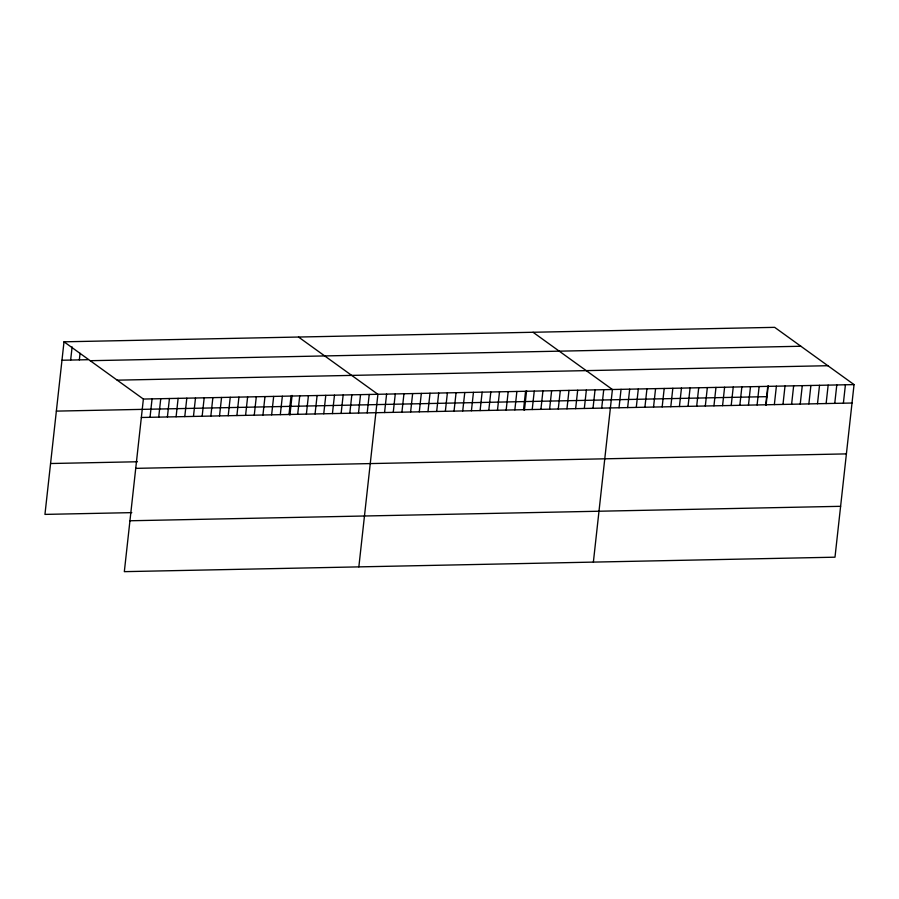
<?xml version="1.0" encoding="UTF-8"?>
<svg xmlns="http://www.w3.org/2000/svg" width="899" height="899" viewBox="0 0 899 899"><rect width="100%" height="100%" fill="white"/><g stroke="black" fill="none" stroke-linecap="round" stroke-linejoin="round"><path stroke-width="1.35" d="M64.009 341.811L143.379 399.055L124.332 571.652L834.991 557.189L854.05 384.603L774.668 327.348L64.009 341.811L44.95 514.397L131.805 512.632M70.65 360.061L72.111 346.902M79.337 359.881L80.067 353.307M150.032 417.305L152.066 398.886M158.718 417.125L160.752 398.707M167.405 416.956L169.439 398.527M176.092 416.776L178.126 398.347M184.778 416.597L186.812 398.178M193.465 416.417L195.499 397.999M202.151 416.248L204.185 397.819M210.838 416.068L212.872 397.65M219.525 415.889L221.559 397.47M228.211 415.72L230.245 397.291M236.898 415.54L238.932 397.111M245.584 415.36L247.618 396.942M254.26 415.181L256.294 396.762M262.946 415.012L264.98 396.583M271.633 414.832L273.667 396.414M280.319 414.653L282.353 396.234M289.006 414.484L291.04 396.054M289.905 415.08L292.074 395.436M297.693 414.304L299.727 395.875M306.379 414.124L308.413 395.706M315.066 413.945L317.1 395.526M323.752 413.776L325.786 395.346M332.439 413.596L334.473 395.167M341.126 413.416L343.16 394.998M349.812 413.237L351.846 394.818M358.499 413.068L360.533 394.639M367.185 412.888L369.219 394.47M358.847 566.876L377.906 394.29L298.524 337.046M384.558 412.54L386.592 394.11M393.245 412.36L395.279 393.931M401.92 412.18L403.954 393.762M410.607 412L412.641 393.582M419.294 411.832L421.328 393.402M427.98 411.652L430.014 393.223M436.667 411.472L438.701 393.054M445.353 411.293L447.387 392.874M454.04 411.124L456.074 392.694M462.727 410.944L464.761 392.526M471.413 410.764L473.447 392.346M480.1 410.596L482.134 392.166M488.786 410.416L490.82 391.986M497.473 410.236L499.507 391.818M506.159 410.056L508.193 391.638M514.846 409.888L516.88 391.458M523.533 409.708L525.567 391.279M524.432 410.304L526.6 390.66M532.219 409.528L534.253 391.11M540.906 409.348L542.94 390.93M549.592 409.18L551.626 390.75M558.268 409L560.302 390.582M566.954 408.82L568.988 390.402M575.641 408.652L577.675 390.222M584.328 408.472L586.362 390.042M593.014 408.292L595.048 389.874M601.701 408.112L603.735 389.694M593.374 562.1L612.421 389.514L533.04 332.27M619.018 407.764L621.052 389.346M627.648 407.584L629.682 389.166M636.278 407.416L638.312 388.986M644.909 407.236L646.943 388.817M653.539 407.067L655.573 388.638M662.17 406.887L664.204 388.469M670.8 406.708L672.834 388.289M679.43 406.539L681.464 388.11M688.05 406.359L690.084 387.941M696.68 406.179L698.714 387.761M705.31 406.011L707.344 387.581M713.941 405.831L715.975 387.413M722.571 405.663L724.605 387.233M731.202 405.483L733.236 387.064M739.832 405.303L741.866 386.885M748.462 405.134L750.496 386.705M757.093 404.955L759.127 386.536M765.723 404.775L767.757 386.356M766.06 405.382L768.229 385.75M774.354 404.606L776.388 386.177M782.984 404.426L785.018 386.008M791.614 404.258L793.648 385.828M800.234 404.078L802.268 385.66M808.864 403.898L810.898 385.48M817.494 403.73L819.528 385.3M826.125 403.55L828.159 385.132M834.755 403.381L836.789 384.952M843.386 403.202L845.42 384.772M61.975 360.241L88.023 359.701M90.203 360.701L800.863 346.25M117.185 380.165L827.855 365.713M143.379 399.055L854.05 384.603M56.356 411.113L767.027 396.65M141.345 417.484L852.016 403.022M50.569 463.524L137.423 461.76M135.727 468.357L846.397 453.894M129.939 520.768L840.61 506.317"/></g></svg>
